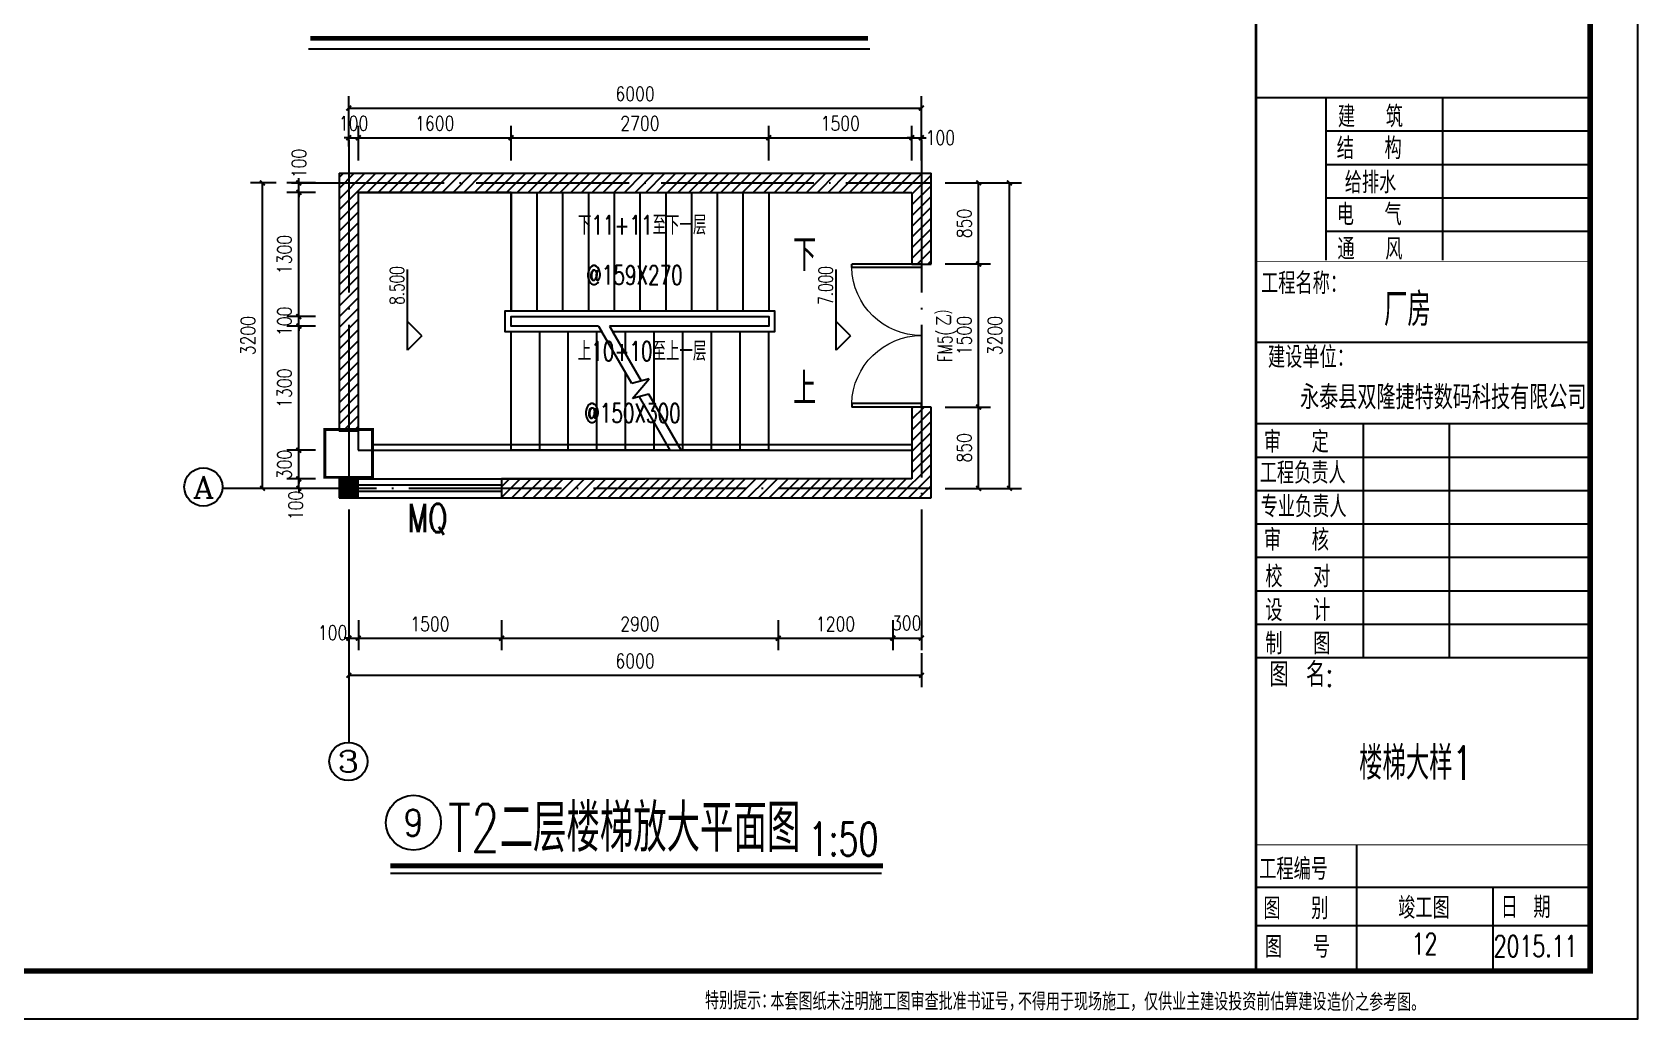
# Model space of a CAD drawing. Header units: millimetres. Extents: x 591771 to 1936534, y -622016 to 355666.
# Drawn here: x 741610 to 775256, y 163043 to 183715 of the extents above; entities that cross this region are included whole.
import ezdxf
from ezdxf.enums import TextEntityAlignment as Align

# ---------------------------------------------------------------- set-up
doc = ezdxf.new("R2010")
doc.units = ezdxf.units.MM
doc.header["$LTSCALE"] = 80
doc.linetypes.add('DOTE', pattern=[2.42, 2, -0.2, 0.02, -0.2])
for name, color, linetype in [('\\M+5BDA8-\\M+5B1EA\\M+5B8DF', 3, 'Continuous'), ('\\M+5BDA8-\\M+5B3DF\\M+5B4E7', 3, 'Continuous'), ('\\M+5BDA8-\\M+5B4B0', 4, 'Continuous'), ('\\M+5BDA8-\\M+5BCFD\\M+5CDB7', 3, 'Continuous'), ('\\M+5BDA8-\\M+5C2A5\\M+5CCDD', 2, 'Continuous'), ('\\M+5BDA8-\\M+5C3C5', 4, 'Continuous'), ('\\M+5BDA8-\\M+5C3C5\\M+5B4B0\\M+5B1E0\\M+5BAC5', 7, 'Continuous'), ('\\M+5BDA8-\\M+5C7BD-\\M+5D7A9', 31, 'Continuous'), ('\\M+5BDA8-\\M+5D6E1', 17, 'DOTE'), ('\\M+5BDA8-\\M+5D6E1-\\M+5B1EA\\M+5D7A2', 3, 'Continuous'), ('\\M+5C1A2\\M+5C3E6\\M+5CFDF\\M+5CCF51', 7, 'Continuous'), ('\\M+5C1A2\\M+5C3E6\\M+5CFDF\\M+5CCF55', 140, 'Continuous'), ('\\M+5C1A2\\M+5C3E6\\M+5CFF4\\M+5CCF53', 252, 'Continuous'), ('\\M+5CDBC\\M+5BFF2', 252, 'Continuous'), ('AXIS', 3, 'Continuous'), ('AXIS_TEXT', 7, 'Continuous'), ('DIM_SYMB', 3, 'Continuous'), ('HZ', 2, 'Continuous'), ('PUB_TAB', 7, 'Continuous'), ('PUB_TEXT', 7, 'Continuous'), ('STAIR', 2, 'Continuous'), ('WALL', 31, 'Continuous')]:
    doc.layers.add(name, color=color, linetype=linetype)
doc.styles.add('_HZTXT', font='txt.shx', dxfattribs={"width": 0.8, "bigfont": 'hztxt.shx'})
doc.styles.add('A-AXIS-LABEL', font='COMPLEX', dxfattribs={"bigfont": 'GBCBIG'})
doc.styles.add('A-STANDARD', font='SIMPLEX', dxfattribs={"bigfont": 'GBCBIG'})
doc.styles.add('A-WIN-LABEL', font='SIMPLEX', dxfattribs={"bigfont": 'GBCBIG'})
doc.styles.add('DIM_FONT', font='SIMPLEX.shx', dxfattribs={"width": 0.8})
doc.dimstyles.new('DIMN50', dxfattribs={"dimscale": 0.5, "dimtxt": 300, "dimasz": 100, "dimexe": 250, "dimexo": 300, "dimgap": 150, "dimtad": 1, "dimdec": 0, "dimzin": 0, "dimdsep": 46, "dimtxsty": 'DIM_FONT', "dimblk": 'ARCHTICK', "dimcen": 0.09, "dimclrt": 7, "dimazin": 2, "dimtfac": 1, "dimtdec": 0, "dimtix": 1, "dimtmove": 2, "dimatfit": 3, "dimldrblk": 'ARCHTICK', "dimfxl": 0, "dimtolj": 1, "dimtzin": 0, "dimarcsym": 0})

# ---------------------------------------------------------------- blocks, each defined once
blk = doc.blocks.new('\\M+5B6FE\\M+5CEAC\\M+5C3C5\\M+5BFE2$\\M+5CFB5\\M+5CDB3\\M+5CDBC\\M+5BFE2$00000108')
for p, q in [((-0.5, 0), (-0.5, 0.4875)), ((-0.475, 0.4875), (-0.5, 0.4875)), ((-0.475, 0), (-0.475, 0.4875)), ((0.475, 0), (0.475, 0.4875)), ((0.475, 0.4875), (0.5, 0.4875)), ((0.5, 0), (0.5, 0.4875)), ((-0.5, 0), (-0.475, 0)), ((0.5, 0), (0.475, 0))]:
    blk.add_line(p, q)
at = {"lineweight": 13}
for centre, start, end in [((-0.4875, 0), 0, 88.53072), ((0.4875, 0), 91.46928, 180)]:
    blk.add_arc(centre, 0.4875, start, end, dxfattribs=at)
blk = doc.blocks.new('\\M+5B6FE\\M+5CEAC\\M+5B4B0\\M+5BFE2$\\M+5CFB5\\M+5CDB3\\M+5CDBC\\M+5BFE2$00000001')
at = {"color": 0}
for points in [[(-0.5, 0.5), (-0.5, -0.5)], [(-0.5, 0.5), (0.5, 0.5)], [(0.5, -0.5), (0.5, 0.5)], [(0.5, 0.167), (-0.5, 0.167)], [(0.5, -0.167), (-0.5, -0.167)], [(-0.5, -0.5), (0.5, -0.5)]]:
    blk.add_lwpolyline(points, dxfattribs=at)
blk = doc.blocks.new('_ArchTick')
at = {"color": 0, "linetype": 'ByBlock', "const_width": 0.4}
blk.add_lwpolyline([(-0.5, -0.5), (0.5, 0.5)], dxfattribs=at)
blk = doc.blocks.new('*D761')
at = {"layer": '\\M+5BDA8-\\M+5B3DF\\M+5B4E7', "color": 0, "lineweight": -2, "transparency": 16777216}
for p, q in [((650891, -370977), (651365, -370977)), ((651240, -371828), (651240, -370977)), ((650891, -371828), (651365, -371828))]:
    blk.add_line(p, q, dxfattribs=at)
at = {"layer": 'Defpoints', "color": 0, "transparency": 16777216}
for p in [(650741, -370977), (651240, -370977), (650741, -371828)]:
    blk.add_point(p, dxfattribs=at)
at = {"layer": '\\M+5BDA8-\\M+5B3DF\\M+5B4E7', "color": 0, "lineweight": -2, "transparency": 16777216, "xscale": 50, "yscale": 50, "zscale": 50}
for p, rotation in [((651240, -370977), 90), ((651240, -371828), 270)]:
    blk.add_blockref('_ArchTick', p, dxfattribs=dict(at, rotation=rotation))
at = {"layer": '\\M+5BDA8-\\M+5B3DF\\M+5B4E7', "color": 7, "transparency": 16777216, "insert": (651090, -371403), "char_height": 150, "attachment_point": 5, "rotation": 90, "style": 'DIM_FONT'}
blk.add_mtext('\\A1;850', dxfattribs=at)
blk = doc.blocks.new('*D762')
at = {"layer": '\\M+5BDA8-\\M+5B3DF\\M+5B4E7', "color": 0, "lineweight": -2, "transparency": 16777216}
for p, q in [((650891, -369477), (651365, -369477)), ((651240, -370977), (651240, -369477)), ((650891, -370977), (651365, -370977))]:
    blk.add_line(p, q, dxfattribs=at)
at = {"layer": 'Defpoints', "color": 0, "transparency": 16777216}
for p in [(650741, -369477), (651240, -369477), (650741, -370977)]:
    blk.add_point(p, dxfattribs=at)
at = {"layer": '\\M+5BDA8-\\M+5B3DF\\M+5B4E7', "color": 0, "lineweight": -2, "transparency": 16777216, "xscale": 50, "yscale": 50, "zscale": 50}
for p, rotation in [((651240, -369477), 90), ((651240, -370977), 270)]:
    blk.add_blockref('_ArchTick', p, dxfattribs=dict(at, rotation=rotation))
at = {"layer": '\\M+5BDA8-\\M+5B3DF\\M+5B4E7', "color": 7, "transparency": 16777216, "insert": (651090, -370227), "char_height": 150, "attachment_point": 5, "rotation": 90, "style": 'DIM_FONT'}
blk.add_mtext('\\A1;1500', dxfattribs=at)
blk = doc.blocks.new('*D763')
at = {"layer": '\\M+5BDA8-\\M+5B3DF\\M+5B4E7', "color": 0, "lineweight": -2, "transparency": 16777216}
for p, q in [((650891, -368628), (651365, -368628)), ((651240, -369477), (651240, -368628)), ((650891, -369477), (651365, -369477))]:
    blk.add_line(p, q, dxfattribs=at)
at = {"layer": 'Defpoints', "color": 0, "transparency": 16777216}
for p in [(650741, -368628), (651240, -368628), (650741, -369477)]:
    blk.add_point(p, dxfattribs=at)
at = {"layer": '\\M+5BDA8-\\M+5B3DF\\M+5B4E7', "color": 0, "lineweight": -2, "transparency": 16777216, "xscale": 50, "yscale": 50, "zscale": 50}
for p, rotation in [((651240, -368628), 90), ((651240, -369477), 270)]:
    blk.add_blockref('_ArchTick', p, dxfattribs=dict(at, rotation=rotation))
at = {"layer": '\\M+5BDA8-\\M+5B3DF\\M+5B4E7', "color": 7, "transparency": 16777216, "insert": (651090, -369053), "char_height": 150, "attachment_point": 5, "rotation": 90, "style": 'DIM_FONT'}
blk.add_mtext('\\A1;850', dxfattribs=at)
blk = doc.blocks.new('*D764')
at = {"layer": '\\M+5BDA8-\\M+5B3DF\\M+5B4E7', "color": 0, "lineweight": -2, "transparency": 16777216}
for p, q in [((651365, -368628), (651688, -368628)), ((651563, -371828), (651563, -368628)), ((651365, -371828), (651688, -371828))]:
    blk.add_line(p, q, dxfattribs=at)
at = {"layer": 'Defpoints', "color": 0, "transparency": 16777216}
for p in [(651215, -368628), (651563, -368628), (651215, -371828)]:
    blk.add_point(p, dxfattribs=at)
at = {"layer": '\\M+5BDA8-\\M+5B3DF\\M+5B4E7', "color": 0, "lineweight": -2, "transparency": 16777216, "xscale": 50, "yscale": 50, "zscale": 50}
for p, rotation in [((651563, -368628), 90), ((651563, -371828), 270)]:
    blk.add_blockref('_ArchTick', p, dxfattribs=dict(at, rotation=rotation))
at = {"layer": '\\M+5BDA8-\\M+5B3DF\\M+5B4E7', "color": 7, "transparency": 16777216, "insert": (651413, -370228), "char_height": 150, "attachment_point": 5, "rotation": 90, "style": 'DIM_FONT'}
blk.add_mtext('\\A1;3200', dxfattribs=at)
blk = doc.blocks.new('*D765')
at = {"layer": '\\M+5BDA8-\\M+5B3DF\\M+5B4E7', "color": 0, "lineweight": -2, "transparency": 16777216}
for p, q in [((644642, -373210), (644642, -373522)), ((644742, -373210), (644742, -373522)), ((644642, -373397), (644592, -373397)), ((644642, -373397), (644742, -373397)), ((644742, -373397), (644792, -373397))]:
    blk.add_line(p, q, dxfattribs=at)
at = {"layer": 'Defpoints', "color": 0, "transparency": 16777216}
for p in [(644642, -373060), (644742, -373060), (644742, -373397)]:
    blk.add_point(p, dxfattribs=at)
at = {"layer": '\\M+5BDA8-\\M+5B3DF\\M+5B4E7', "color": 0, "lineweight": -2, "transparency": 16777216, "xscale": 50, "yscale": 50, "zscale": 50}
blk.add_blockref('_ArchTick', (644642, -373397), dxfattribs=at)
at = {"layer": '\\M+5BDA8-\\M+5B3DF\\M+5B4E7', "color": 0, "lineweight": -2, "transparency": 16777216, "xscale": 50, "yscale": 50, "zscale": 50, "rotation": 180}
blk.add_blockref('_ArchTick', (644742, -373397), dxfattribs=at)
at = {"layer": '\\M+5BDA8-\\M+5B3DF\\M+5B4E7', "color": 7, "transparency": 16777216, "insert": (644472, -373340), "char_height": 150, "attachment_point": 5, "style": 'DIM_FONT'}
blk.add_mtext('\\A1;100', dxfattribs=at)
blk = doc.blocks.new('*D766')
at = {"layer": '\\M+5BDA8-\\M+5B3DF\\M+5B4E7', "color": 0, "lineweight": -2, "transparency": 16777216}
for p, q in [((644742, -373210), (644742, -373522)), ((646242, -373210), (646242, -373522)), ((644742, -373397), (646242, -373397))]:
    blk.add_line(p, q, dxfattribs=at)
at = {"layer": 'Defpoints', "color": 0, "transparency": 16777216}
for p in [(644742, -373060), (646242, -373060), (646242, -373397)]:
    blk.add_point(p, dxfattribs=at)
at = {"layer": '\\M+5BDA8-\\M+5B3DF\\M+5B4E7', "color": 0, "lineweight": -2, "transparency": 16777216, "xscale": 50, "yscale": 50, "zscale": 50, "rotation": 180}
blk.add_blockref('_ArchTick', (644742, -373397), dxfattribs=at)
at = {"layer": '\\M+5BDA8-\\M+5B3DF\\M+5B4E7', "color": 0, "lineweight": -2, "transparency": 16777216, "xscale": 50, "yscale": 50, "zscale": 50}
blk.add_blockref('_ArchTick', (646242, -373397), dxfattribs=at)
at = {"layer": '\\M+5BDA8-\\M+5B3DF\\M+5B4E7', "color": 7, "transparency": 16777216, "insert": (645492, -373247), "char_height": 150, "attachment_point": 5, "style": 'DIM_FONT'}
blk.add_mtext('\\A1;1500', dxfattribs=at)
blk = doc.blocks.new('*D767')
at = {"layer": '\\M+5BDA8-\\M+5B3DF\\M+5B4E7', "color": 0, "lineweight": -2, "transparency": 16777216}
for p, q in [((646242, -373210), (646242, -373522)), ((649141, -373210), (649141, -373522)), ((646242, -373397), (649141, -373397))]:
    blk.add_line(p, q, dxfattribs=at)
at = {"layer": 'Defpoints', "color": 0, "transparency": 16777216}
for p in [(646242, -373060), (649141, -373060), (649141, -373397)]:
    blk.add_point(p, dxfattribs=at)
at = {"layer": '\\M+5BDA8-\\M+5B3DF\\M+5B4E7', "color": 0, "lineweight": -2, "transparency": 16777216, "xscale": 50, "yscale": 50, "zscale": 50, "rotation": 180}
blk.add_blockref('_ArchTick', (646242, -373397), dxfattribs=at)
at = {"layer": '\\M+5BDA8-\\M+5B3DF\\M+5B4E7', "color": 0, "lineweight": -2, "transparency": 16777216, "xscale": 50, "yscale": 50, "zscale": 50}
blk.add_blockref('_ArchTick', (649141, -373397), dxfattribs=at)
at = {"layer": '\\M+5BDA8-\\M+5B3DF\\M+5B4E7', "color": 7, "transparency": 16777216, "insert": (647691, -373247), "char_height": 150, "attachment_point": 5, "style": 'DIM_FONT'}
blk.add_mtext('\\A1;2900', dxfattribs=at)
blk = doc.blocks.new('*D768')
at = {"layer": '\\M+5BDA8-\\M+5B3DF\\M+5B4E7', "color": 0, "lineweight": -2, "transparency": 16777216}
for p, q in [((649141, -373210), (649141, -373522)), ((650341, -373210), (650341, -373522)), ((649141, -373397), (650341, -373397))]:
    blk.add_line(p, q, dxfattribs=at)
at = {"layer": 'Defpoints', "color": 0, "transparency": 16777216}
for p in [(649141, -373060), (650341, -373060), (650341, -373397)]:
    blk.add_point(p, dxfattribs=at)
at = {"layer": '\\M+5BDA8-\\M+5B3DF\\M+5B4E7', "color": 0, "lineweight": -2, "transparency": 16777216, "xscale": 50, "yscale": 50, "zscale": 50, "rotation": 180}
blk.add_blockref('_ArchTick', (649141, -373397), dxfattribs=at)
at = {"layer": '\\M+5BDA8-\\M+5B3DF\\M+5B4E7', "color": 0, "lineweight": -2, "transparency": 16777216, "xscale": 50, "yscale": 50, "zscale": 50}
blk.add_blockref('_ArchTick', (650341, -373397), dxfattribs=at)
at = {"layer": '\\M+5BDA8-\\M+5B3DF\\M+5B4E7', "color": 7, "transparency": 16777216, "insert": (649741, -373247), "char_height": 150, "attachment_point": 5, "style": 'DIM_FONT'}
blk.add_mtext('\\A1;1200', dxfattribs=at)
blk = doc.blocks.new('*D769')
at = {"layer": '\\M+5BDA8-\\M+5B3DF\\M+5B4E7', "color": 0, "lineweight": -2, "transparency": 16777216}
for p, q in [((650341, -373210), (650341, -373522)), ((650641, -373210), (650641, -373522)), ((650341, -373397), (650641, -373397))]:
    blk.add_line(p, q, dxfattribs=at)
at = {"layer": 'Defpoints', "color": 0, "transparency": 16777216}
for p in [(650341, -373060), (650641, -373060), (650641, -373397)]:
    blk.add_point(p, dxfattribs=at)
at = {"layer": '\\M+5BDA8-\\M+5B3DF\\M+5B4E7', "color": 0, "lineweight": -2, "transparency": 16777216, "xscale": 50, "yscale": 50, "zscale": 50, "rotation": 180}
blk.add_blockref('_ArchTick', (650341, -373397), dxfattribs=at)
at = {"layer": '\\M+5BDA8-\\M+5B3DF\\M+5B4E7', "color": 0, "lineweight": -2, "transparency": 16777216, "xscale": 50, "yscale": 50, "zscale": 50}
blk.add_blockref('_ArchTick', (650641, -373397), dxfattribs=at)
at = {"layer": '\\M+5BDA8-\\M+5B3DF\\M+5B4E7', "color": 7, "transparency": 16777216, "insert": (650486, -373237), "char_height": 150, "attachment_point": 5, "style": 'DIM_FONT'}
blk.add_mtext('\\A1;300', dxfattribs=at)
blk = doc.blocks.new('*D770')
at = {"layer": '\\M+5BDA8-\\M+5B3DF\\M+5B4E7', "color": 0, "lineweight": -2, "transparency": 16777216}
for p, q in [((644642, -373554), (644642, -373911)), ((650641, -373554), (650641, -373911)), ((644642, -373786), (650641, -373786))]:
    blk.add_line(p, q, dxfattribs=at)
at = {"layer": 'Defpoints', "color": 0, "transparency": 16777216}
for p in [(644642, -373404), (650641, -373404), (650641, -373786)]:
    blk.add_point(p, dxfattribs=at)
at = {"layer": '\\M+5BDA8-\\M+5B3DF\\M+5B4E7', "color": 0, "lineweight": -2, "transparency": 16777216, "xscale": 50, "yscale": 50, "zscale": 50, "rotation": 180}
blk.add_blockref('_ArchTick', (644642, -373786), dxfattribs=at)
at = {"layer": '\\M+5BDA8-\\M+5B3DF\\M+5B4E7', "color": 0, "lineweight": -2, "transparency": 16777216, "xscale": 50, "yscale": 50, "zscale": 50}
blk.add_blockref('_ArchTick', (650641, -373786), dxfattribs=at)
at = {"layer": '\\M+5BDA8-\\M+5B3DF\\M+5B4E7', "color": 7, "transparency": 16777216, "insert": (647641, -373636), "char_height": 150, "attachment_point": 5, "style": 'DIM_FONT'}
blk.add_mtext('\\A1;6000', dxfattribs=at)
blk = doc.blocks.new('*D771')
at = {"layer": '\\M+5BDA8-\\M+5B3DF\\M+5B4E7', "color": 0, "lineweight": -2, "transparency": 16777216}
for p, q in [((644742, -368395), (644742, -368030)), ((646342, -368395), (646342, -368030)), ((644742, -368155), (646342, -368155))]:
    blk.add_line(p, q, dxfattribs=at)
at = {"layer": 'Defpoints', "color": 0, "transparency": 16777216}
for p in [(646342, -368155), (644742, -368545), (646342, -368545)]:
    blk.add_point(p, dxfattribs=at)
at = {"layer": '\\M+5BDA8-\\M+5B3DF\\M+5B4E7', "color": 0, "lineweight": -2, "transparency": 16777216, "xscale": 50, "yscale": 50, "zscale": 50, "rotation": 180}
blk.add_blockref('_ArchTick', (644742, -368155), dxfattribs=at)
at = {"layer": '\\M+5BDA8-\\M+5B3DF\\M+5B4E7', "color": 0, "lineweight": -2, "transparency": 16777216, "xscale": 50, "yscale": 50, "zscale": 50}
blk.add_blockref('_ArchTick', (646342, -368155), dxfattribs=at)
at = {"layer": '\\M+5BDA8-\\M+5B3DF\\M+5B4E7', "color": 7, "transparency": 16777216, "insert": (645542, -368005), "char_height": 150, "attachment_point": 5, "style": 'DIM_FONT'}
blk.add_mtext('\\A1;1600', dxfattribs=at)
blk = doc.blocks.new('*D772')
at = {"layer": '\\M+5BDA8-\\M+5B3DF\\M+5B4E7', "color": 0, "lineweight": -2, "transparency": 16777216}
for p, q in [((646342, -368395), (646342, -368030)), ((649042, -368395), (649042, -368030)), ((646342, -368155), (649042, -368155))]:
    blk.add_line(p, q, dxfattribs=at)
at = {"layer": 'Defpoints', "color": 0, "transparency": 16777216}
for p in [(649042, -368155), (646342, -368545), (649042, -368545)]:
    blk.add_point(p, dxfattribs=at)
at = {"layer": '\\M+5BDA8-\\M+5B3DF\\M+5B4E7', "color": 0, "lineweight": -2, "transparency": 16777216, "xscale": 50, "yscale": 50, "zscale": 50, "rotation": 180}
blk.add_blockref('_ArchTick', (646342, -368155), dxfattribs=at)
at = {"layer": '\\M+5BDA8-\\M+5B3DF\\M+5B4E7', "color": 0, "lineweight": -2, "transparency": 16777216, "xscale": 50, "yscale": 50, "zscale": 50}
blk.add_blockref('_ArchTick', (649042, -368155), dxfattribs=at)
at = {"layer": '\\M+5BDA8-\\M+5B3DF\\M+5B4E7', "color": 7, "transparency": 16777216, "insert": (647692, -368005), "char_height": 150, "attachment_point": 5, "style": 'DIM_FONT'}
blk.add_mtext('\\A1;2700', dxfattribs=at)
blk = doc.blocks.new('*D773')
at = {"layer": '\\M+5BDA8-\\M+5B3DF\\M+5B4E7', "color": 0, "lineweight": -2, "transparency": 16777216}
for p, q in [((649042, -368395), (649042, -368030)), ((650541, -368395), (650541, -368030)), ((649042, -368155), (650541, -368155))]:
    blk.add_line(p, q, dxfattribs=at)
at = {"layer": 'Defpoints', "color": 0, "transparency": 16777216}
for p in [(650541, -368155), (649042, -368545), (650541, -368545)]:
    blk.add_point(p, dxfattribs=at)
at = {"layer": '\\M+5BDA8-\\M+5B3DF\\M+5B4E7', "color": 0, "lineweight": -2, "transparency": 16777216, "xscale": 50, "yscale": 50, "zscale": 50, "rotation": 180}
blk.add_blockref('_ArchTick', (649042, -368155), dxfattribs=at)
at = {"layer": '\\M+5BDA8-\\M+5B3DF\\M+5B4E7', "color": 0, "lineweight": -2, "transparency": 16777216, "xscale": 50, "yscale": 50, "zscale": 50}
blk.add_blockref('_ArchTick', (650541, -368155), dxfattribs=at)
at = {"layer": '\\M+5BDA8-\\M+5B3DF\\M+5B4E7', "color": 7, "transparency": 16777216, "insert": (649791, -368005), "char_height": 150, "attachment_point": 5, "style": 'DIM_FONT'}
blk.add_mtext('\\A1;1500', dxfattribs=at)
blk = doc.blocks.new('*D774')
at = {"layer": '\\M+5BDA8-\\M+5B3DF\\M+5B4E7', "color": 0, "lineweight": -2, "transparency": 16777216}
for p, q in [((650541, -368395), (650541, -368030)), ((650641, -368395), (650641, -368030)), ((650541, -368155), (650491, -368155)), ((650541, -368155), (650641, -368155)), ((650641, -368155), (650691, -368155))]:
    blk.add_line(p, q, dxfattribs=at)
at = {"layer": 'Defpoints', "color": 0, "transparency": 16777216}
for p in [(650641, -368155), (650541, -368545), (650641, -368545)]:
    blk.add_point(p, dxfattribs=at)
at = {"layer": '\\M+5BDA8-\\M+5B3DF\\M+5B4E7', "color": 0, "lineweight": -2, "transparency": 16777216, "xscale": 50, "yscale": 50, "zscale": 50}
blk.add_blockref('_ArchTick', (650541, -368155), dxfattribs=at)
at = {"layer": '\\M+5BDA8-\\M+5B3DF\\M+5B4E7', "color": 0, "lineweight": -2, "transparency": 16777216, "xscale": 50, "yscale": 50, "zscale": 50, "rotation": 180}
blk.add_blockref('_ArchTick', (650641, -368155), dxfattribs=at)
at = {"layer": '\\M+5BDA8-\\M+5B3DF\\M+5B4E7', "color": 7, "transparency": 16777216, "insert": (650839, -368154), "char_height": 150, "attachment_point": 5, "style": 'DIM_FONT'}
blk.add_mtext('\\A1;100', dxfattribs=at)
blk = doc.blocks.new('*D775')
at = {"layer": '\\M+5BDA8-\\M+5B3DF\\M+5B4E7', "color": 0, "lineweight": -2, "transparency": 16777216}
for p, q in [((644642, -368245), (644642, -368030)), ((644742, -368245), (644742, -368030)), ((644642, -368155), (644592, -368155)), ((644642, -368155), (644742, -368155)), ((644742, -368155), (644792, -368155))]:
    blk.add_line(p, q, dxfattribs=at)
at = {"layer": 'Defpoints', "color": 0, "transparency": 16777216}
for p in [(644742, -368155), (644642, -368395), (644742, -368395)]:
    blk.add_point(p, dxfattribs=at)
at = {"layer": '\\M+5BDA8-\\M+5B3DF\\M+5B4E7', "color": 0, "lineweight": -2, "transparency": 16777216, "xscale": 50, "yscale": 50, "zscale": 50}
blk.add_blockref('_ArchTick', (644642, -368155), dxfattribs=at)
at = {"layer": '\\M+5BDA8-\\M+5B3DF\\M+5B4E7', "color": 0, "lineweight": -2, "transparency": 16777216, "xscale": 50, "yscale": 50, "zscale": 50, "rotation": 180}
blk.add_blockref('_ArchTick', (644742, -368155), dxfattribs=at)
at = {"layer": '\\M+5BDA8-\\M+5B3DF\\M+5B4E7', "color": 7, "transparency": 16777216, "insert": (644692, -368005), "char_height": 150, "attachment_point": 5, "style": 'DIM_FONT'}
blk.add_mtext('\\A1;100', dxfattribs=at)
blk = doc.blocks.new('*D776')
at = {"layer": '\\M+5BDA8-\\M+5B3DF\\M+5B4E7', "color": 0, "lineweight": -2, "transparency": 16777216}
for p, q in [((644642, -368048), (644642, -367720)), ((650641, -368048), (650641, -367720)), ((644642, -367845), (650641, -367845))]:
    blk.add_line(p, q, dxfattribs=at)
at = {"layer": 'Defpoints', "color": 0, "transparency": 16777216}
for p in [(650641, -367845), (644642, -368198), (650641, -368198)]:
    blk.add_point(p, dxfattribs=at)
at = {"layer": '\\M+5BDA8-\\M+5B3DF\\M+5B4E7', "color": 0, "lineweight": -2, "transparency": 16777216, "xscale": 50, "yscale": 50, "zscale": 50, "rotation": 180}
blk.add_blockref('_ArchTick', (644642, -367845), dxfattribs=at)
at = {"layer": '\\M+5BDA8-\\M+5B3DF\\M+5B4E7', "color": 0, "lineweight": -2, "transparency": 16777216, "xscale": 50, "yscale": 50, "zscale": 50}
blk.add_blockref('_ArchTick', (650641, -367845), dxfattribs=at)
at = {"layer": '\\M+5BDA8-\\M+5B3DF\\M+5B4E7', "color": 7, "transparency": 16777216, "insert": (647641, -367695), "char_height": 150, "attachment_point": 5, "style": 'DIM_FONT'}
blk.add_mtext('\\A1;6000', dxfattribs=at)
blk = doc.blocks.new('*D777')
at = {"layer": '\\M+5BDA8-\\M+5B3DF\\M+5B4E7', "color": 0, "lineweight": -2, "transparency": 16777216}
for p, q in [((644292, -371728), (643993, -371728)), ((644118, -371728), (644118, -371678)), ((644118, -371828), (644118, -371728)), ((644292, -371828), (643993, -371828)), ((644118, -371828), (644118, -371878))]:
    blk.add_line(p, q, dxfattribs=at)
at = {"layer": 'Defpoints', "color": 0, "transparency": 16777216}
for p in [(644118, -371728), (644442, -371728), (644442, -371828)]:
    blk.add_point(p, dxfattribs=at)
at = {"layer": '\\M+5BDA8-\\M+5B3DF\\M+5B4E7', "color": 0, "lineweight": -2, "transparency": 16777216, "xscale": 50, "yscale": 50, "zscale": 50}
for p, rotation in [((644118, -371728), 270), ((644118, -371828), 90)]:
    blk.add_blockref('_ArchTick', p, dxfattribs=dict(at, rotation=rotation))
at = {"layer": '\\M+5BDA8-\\M+5B3DF\\M+5B4E7', "color": 7, "transparency": 16777216, "insert": (644086, -372007), "char_height": 150, "attachment_point": 5, "rotation": 90, "style": 'DIM_FONT'}
blk.add_mtext('\\A1;100', dxfattribs=at)
blk = doc.blocks.new('*D778')
at = {"layer": '\\M+5BDA8-\\M+5B3DF\\M+5B4E7', "color": 0, "lineweight": -2, "transparency": 16777216}
for p, q in [((644292, -371428), (643993, -371428)), ((644118, -371428), (644118, -371378)), ((644118, -371728), (644118, -371428)), ((644292, -371728), (643993, -371728)), ((644118, -371728), (644118, -371778))]:
    blk.add_line(p, q, dxfattribs=at)
at = {"layer": 'Defpoints', "color": 0, "transparency": 16777216}
for p in [(644118, -371428), (644442, -371428), (644442, -371728)]:
    blk.add_point(p, dxfattribs=at)
at = {"layer": '\\M+5BDA8-\\M+5B3DF\\M+5B4E7', "color": 0, "lineweight": -2, "transparency": 16777216, "xscale": 50, "yscale": 50, "zscale": 50}
for p, rotation in [((644118, -371428), 270), ((644118, -371728), 90)]:
    blk.add_blockref('_ArchTick', p, dxfattribs=dict(at, rotation=rotation))
at = {"layer": '\\M+5BDA8-\\M+5B3DF\\M+5B4E7', "color": 7, "transparency": 16777216, "insert": (643968, -371578), "char_height": 150, "attachment_point": 5, "rotation": 90, "style": 'DIM_FONT'}
blk.add_mtext('\\A1;300', dxfattribs=at)
blk = doc.blocks.new('*D779')
at = {"layer": '\\M+5BDA8-\\M+5B3DF\\M+5B4E7', "color": 0, "lineweight": -2, "transparency": 16777216}
for p, q in [((644292, -370128), (643993, -370128)), ((644118, -371428), (644118, -370128)), ((644292, -371428), (643993, -371428))]:
    blk.add_line(p, q, dxfattribs=at)
at = {"layer": 'Defpoints', "color": 0, "transparency": 16777216}
for p in [(644118, -370128), (644442, -370128), (644442, -371428)]:
    blk.add_point(p, dxfattribs=at)
at = {"layer": '\\M+5BDA8-\\M+5B3DF\\M+5B4E7', "color": 0, "lineweight": -2, "transparency": 16777216, "xscale": 50, "yscale": 50, "zscale": 50}
for p, rotation in [((644118, -370128), 90), ((644118, -371428), 270)]:
    blk.add_blockref('_ArchTick', p, dxfattribs=dict(at, rotation=rotation))
at = {"layer": '\\M+5BDA8-\\M+5B3DF\\M+5B4E7', "color": 7, "transparency": 16777216, "insert": (643968, -370778), "char_height": 150, "attachment_point": 5, "rotation": 90, "style": 'DIM_FONT'}
blk.add_mtext('\\A1;1300', dxfattribs=at)
blk = doc.blocks.new('*D780')
at = {"layer": '\\M+5BDA8-\\M+5B3DF\\M+5B4E7', "color": 0, "lineweight": -2, "transparency": 16777216}
for p, q in [((644292, -370028), (643993, -370028)), ((644118, -370028), (644118, -369978)), ((644118, -370128), (644118, -370028)), ((644292, -370128), (643993, -370128)), ((644118, -370128), (644118, -370178))]:
    blk.add_line(p, q, dxfattribs=at)
at = {"layer": 'Defpoints', "color": 0, "transparency": 16777216}
for p in [(644118, -370028), (644442, -370028), (644442, -370128)]:
    blk.add_point(p, dxfattribs=at)
at = {"layer": '\\M+5BDA8-\\M+5B3DF\\M+5B4E7', "color": 0, "lineweight": -2, "transparency": 16777216, "xscale": 50, "yscale": 50, "zscale": 50}
for p, rotation in [((644118, -370028), 270), ((644118, -370128), 90)]:
    blk.add_blockref('_ArchTick', p, dxfattribs=dict(at, rotation=rotation))
at = {"layer": '\\M+5BDA8-\\M+5B3DF\\M+5B4E7', "color": 7, "transparency": 16777216, "insert": (643968, -370078), "char_height": 150, "attachment_point": 5, "rotation": 90, "style": 'DIM_FONT'}
blk.add_mtext('\\A1;100', dxfattribs=at)
blk = doc.blocks.new('*D781')
at = {"layer": '\\M+5BDA8-\\M+5B3DF\\M+5B4E7', "color": 0, "lineweight": -2, "transparency": 16777216}
for p, q in [((644292, -368728), (643993, -368728)), ((644118, -370028), (644118, -368728)), ((644292, -370028), (643993, -370028))]:
    blk.add_line(p, q, dxfattribs=at)
at = {"layer": 'Defpoints', "color": 0, "transparency": 16777216}
for p in [(644118, -368728), (644442, -368728), (644442, -370028)]:
    blk.add_point(p, dxfattribs=at)
at = {"layer": '\\M+5BDA8-\\M+5B3DF\\M+5B4E7', "color": 0, "lineweight": -2, "transparency": 16777216, "xscale": 50, "yscale": 50, "zscale": 50}
for p, rotation in [((644118, -368728), 90), ((644118, -370028), 270)]:
    blk.add_blockref('_ArchTick', p, dxfattribs=dict(at, rotation=rotation))
at = {"layer": '\\M+5BDA8-\\M+5B3DF\\M+5B4E7', "color": 7, "transparency": 16777216, "insert": (643968, -369378), "char_height": 150, "attachment_point": 5, "rotation": 90, "style": 'DIM_FONT'}
blk.add_mtext('\\A1;1300', dxfattribs=at)
blk = doc.blocks.new('*D782')
at = {"layer": '\\M+5BDA8-\\M+5B3DF\\M+5B4E7', "color": 0, "lineweight": -2, "transparency": 16777216}
for p, q in [((644118, -368628), (644118, -368578)), ((644292, -368628), (643993, -368628)), ((644292, -368728), (643993, -368728)), ((644118, -368728), (644118, -368628)), ((644118, -368728), (644118, -368778))]:
    blk.add_line(p, q, dxfattribs=at)
at = {"layer": 'Defpoints', "color": 0, "transparency": 16777216}
for p in [(644118, -368628), (644442, -368628), (644442, -368728)]:
    blk.add_point(p, dxfattribs=at)
at = {"layer": '\\M+5BDA8-\\M+5B3DF\\M+5B4E7', "color": 0, "lineweight": -2, "transparency": 16777216, "xscale": 50, "yscale": 50, "zscale": 50}
for p, rotation in [((644118, -368628), 270), ((644118, -368728), 90)]:
    blk.add_blockref('_ArchTick', p, dxfattribs=dict(at, rotation=rotation))
at = {"layer": '\\M+5BDA8-\\M+5B3DF\\M+5B4E7', "color": 7, "transparency": 16777216, "insert": (644120, -368425), "char_height": 150, "attachment_point": 5, "rotation": 90, "style": 'DIM_FONT'}
blk.add_mtext('\\A1;100', dxfattribs=at)
blk = doc.blocks.new('*D783')
at = {"layer": '\\M+5BDA8-\\M+5B3DF\\M+5B4E7', "color": 0, "lineweight": -2, "transparency": 16777216}
for p, q in [((643882, -368628), (643612, -368628)), ((643737, -371828), (643737, -368628)), ((643882, -371828), (643612, -371828))]:
    blk.add_line(p, q, dxfattribs=at)
at = {"layer": 'Defpoints', "color": 0, "transparency": 16777216}
for p in [(643737, -368628), (644032, -368628), (644032, -371828)]:
    blk.add_point(p, dxfattribs=at)
at = {"layer": '\\M+5BDA8-\\M+5B3DF\\M+5B4E7', "color": 0, "lineweight": -2, "transparency": 16777216, "xscale": 50, "yscale": 50, "zscale": 50}
for p, rotation in [((643737, -368628), 90), ((643737, -371828), 270)]:
    blk.add_blockref('_ArchTick', p, dxfattribs=dict(at, rotation=rotation))
at = {"layer": '\\M+5BDA8-\\M+5B3DF\\M+5B4E7', "color": 7, "transparency": 16777216, "insert": (643587, -370228), "char_height": 150, "attachment_point": 5, "rotation": 90, "style": 'DIM_FONT'}
blk.add_mtext('\\A1;3200', dxfattribs=at)
blk = doc.blocks.new('t21')
at = {"layer": '\\M+5C1A2\\M+5C3E6\\M+5CFF4\\M+5CCF53'}
h = blk.add_hatch(dxfattribs=at)
h.set_pattern_fill('ANSI31', color=256, scale=50, style=0)
h.set_pattern_definition([(45, (40213.84, -896.12), (-56.126601, 56.126601), [])])
edge = h.paths.add_edge_path()
edge.add_line((644741.5, -371227.5), (644541.5, -371227.5))
edge.add_line((644541.5, -371227.5), (644541.5, -368527.5))
edge.add_line((644541.5, -368527.5), (650741.4, -368527.5))
edge.add_line((650741.4, -368527.5), (650741.4, -369477.5))
edge.add_line((650741.4, -369477.5), (650541.4, -369477.5))
edge.add_line((650541.4, -369477.5), (650541.4, -368727.5))
edge.add_line((650541.4, -368727.5), (644741.5, -368727.5))
edge.add_line((644741.5, -368727.5), (644741.5, -371211.8))
h = blk.add_hatch(dxfattribs=at)
h.set_pattern_fill('ANSI31', color=256, scale=50, style=0)
h.set_pattern_definition([(45, (40213.84, -896.12), (-56.126601, 56.126601), [])])
h.paths.add_polyline_path([(650541.4, -370977.5), (650541.4, -370977.5), (650541.4, -371727.5), (646241.5, -371727.5), (646241.5, -371927.5), (650741.4, -371927.5), (650741.4, -370977.5)])
blk.add_hatch(color=256, dxfattribs=at).paths.add_polyline_path([(644541.5, -371927.5), (644741.5, -371927.5), (644741.5, -371727.5), (644541.5, -371727.5)])
at = {"layer": '\\M+5BDA8-\\M+5B1EA\\M+5B8DF'}
for p, q in [((645256.5, -370381.3), (645256.5, -369536.3)), ((649748.3, -370381.3), (649748.3, -369536.3)), ((645406.5, -370231.3), (645256.5, -370081.3)), ((649898.3, -370231.3), (649748.3, -370081.3)), ((645406.5, -370231.3), (645256.5, -370381.3)), ((649898.3, -370231.3), (649748.3, -370381.3))]:
    blk.add_line(p, q, dxfattribs=at)
at = {"layer": '\\M+5BDA8-\\M+5BCFD\\M+5CDB7'}
for points in [[(649191.5, -369377.5, 0, 0, 0), (645541.5, -369377.5, 0, 0, 0), (645541.5, -370777.5, 0, 0, 0), (647241.5, -370777.5, 80, 0, 0), (647541.5, -370777.5, 0, 0, 0)], [(649191.5, -370777.5, 0, 0, 0), (648141.5, -370777.5, 80, 0, 0), (647841.5, -370777.5, 0, 0, 0)]]:
    blk.add_lwpolyline(points, format="xyseb", dxfattribs=at)
at = {"layer": '\\M+5BDA8-\\M+5C2A5\\M+5CCDD'}
for p, q in [((646341.5, -368727.5), (644741.5, -368727.5)), ((644741.5, -368727.5), (644741.5, -371427.5)), ((646341.5, -368727.5), (649041.5, -368727.5)), ((646341.5, -368727.5), (646341.5, -369967.5)), ((646341.5, -369967.5), (646341.5, -368727.5)), ((646611.5, -368727.5), (646611.5, -369967.5)), ((646881.5, -368727.5), (646881.5, -369967.5)), ((647151.5, -368727.5), (647151.5, -369967.5)), ((647421.5, -368727.5), (647421.5, -369967.5)), ((647691.5, -368727.5), (647691.5, -369967.5)), ((647961.5, -368727.5), (647961.5, -369967.5)), ((648231.5, -368727.5), (648231.5, -369967.5)), ((648501.5, -368727.5), (648501.5, -369967.5)), ((648771.5, -368727.5), (648771.5, -369967.5)), ((649041.5, -368727.5), (649041.5, -369967.5)), ((646341.5, -371427.5), (646341.5, -370187.5)), ((646341.5, -371427.5), (646341.5, -370187.5)), ((646641.5, -371427.5), (646641.5, -370187.5)), ((646941.5, -371427.5), (646941.5, -370187.5)), ((647241.5, -371427.5), (647241.5, -370187.5)), ((647258.5, -370127.5), (647293.1, -370187.5)), ((647606.6, -370730.4), (647293.1, -370187.5)), ((647374, -370127.5), (647408.6, -370187.5)), ((647706.6, -370703.6), (647408.6, -370187.5)), ((647541.5, -370417.7), (647541.5, -370187.5)), ((647841.5, -370937.3), (647841.5, -370187.5)), ((648141.5, -371427.5), (648141.5, -370187.5)), ((648441.5, -371427.5), (648441.5, -370187.5)), ((648741.5, -371427.5), (648741.5, -370187.5)), ((649041.5, -371427.5), (649041.5, -370187.5)), ((647541.5, -371427.5), (647541.5, -370617.7)), ((647787, -370682.1), (647606.6, -370730.4)), ((647614.1, -370888.1), (647787, -370682.1)), ((647786.4, -370841.9), (647614.1, -370888.1)), ((648009.1, -371427.5), (647686.4, -370868.7)), ((648124.5, -371427.5), (647786.4, -370841.9)), ((647841.5, -371427.5), (647841.5, -371137.3)), ((644741.5, -371427.5), (646341.5, -371427.5)), ((648009.1, -371427.5), (646341.5, -371427.5)), ((649041.5, -371427.5), (648124.5, -371427.5))]:
    blk.add_line(p, q, dxfattribs=at)
for points in [[(647293.1, -370187.5), (646281.5, -370187.5), (646281.5, -369967.5), (649101.5, -369967.5), (649101.5, -370187.5), (647408.6, -370187.5)], [(647258.5, -370127.5), (646341.5, -370127.5), (646341.5, -370027.5), (649041.5, -370027.5), (649041.5, -370127.5), (647374, -370127.5)]]:
    blk.add_lwpolyline(points, dxfattribs=at)
at = {"layer": '\\M+5BDA8-\\M+5C3C5'}
for p, q in [((644890.9, -371367.5), (650541.4, -371367.5)), ((644890.9, -371427.5), (650541.4, -371427.5))]:
    blk.add_line(p, q, dxfattribs=at)
at = {"layer": '\\M+5BDA8-\\M+5C7BD-\\M+5D7A9'}
for p, q in [((644541.5, -368527.5), (644541.5, -371227.5)), ((644541.5, -368527.5), (648041.5, -368527.5)), ((648041.5, -368527.5), (650741.4, -368527.5)), ((650741.4, -369477.5), (650741.4, -368527.5)), ((644741.5, -368727.5), (644741.5, -371227.5)), ((644741.5, -368727.5), (648041.5, -368727.5)), ((648041.5, -368727.5), (650541.4, -368727.5)), ((650541.4, -368727.5), (650541.4, -369477.5)), ((650541.4, -369477.5), (650741.4, -369477.5)), ((650741.4, -370977.5), (650541.4, -370977.5)), ((650541.4, -370977.5), (650541.4, -371727.5)), ((650741.4, -371927.5), (650741.4, -370977.5)), ((644741.5, -371227.5), (644541.5, -371227.5)), ((644741.5, -371727.5), (644641.5, -371727.5)), ((644641.5, -371727.5), (644641.5, -371927.5)), ((644741.5, -371927.5), (644741.5, -371727.5)), ((650541.4, -371727.5), (646241.5, -371727.5)), ((646241.5, -371727.5), (646241.5, -371927.5)), ((644641.5, -371927.5), (644741.5, -371927.5)), ((646241.5, -371927.5), (650741.4, -371927.5))]:
    blk.add_line(p, q, dxfattribs=at)
at = {"layer": '\\M+5BDA8-\\M+5D6E1', "ltscale": 10}
for p, q in [((644641.5, -368177), (644641.5, -373209.7)), ((650641.4, -368177), (650641.4, -373209.7)), ((644041.5, -368627.5), (650741.4, -368627.5)), ((650741.4, -371827.5), (644041.5, -371827.5))]:
    blk.add_line(p, q, dxfattribs=at)
at = {"layer": '\\M+5BDA8-\\M+5D6E1-\\M+5B1EA\\M+5D7A2'}
for p, q in [((644541.5, -371827.5), (643319.8, -371827.5)), ((644641.5, -373209.7), (644641.5, -374484.5))]:
    blk.add_line(p, q, dxfattribs=at)
for centre in [(643118.6, -371813), (644637.5, -374688.2)]:
    blk.add_circle(centre, 200, dxfattribs=at)
at = {"layer": '\\M+5C1A2\\M+5C3E6\\M+5CFDF\\M+5CCF55'}
blk.add_lwpolyline([(644541.5, -371927.5), (644741.5, -371927.5), (644741.5, -371727.5), (644541.5, -371727.5)], close=True, dxfattribs=at)
at = {"layer": '\\M+5C1A2\\M+5C3E6\\M+5CFF4\\M+5CCF53', "const_width": 30}
blk.add_lwpolyline([(644390.9, -371211.8), (644890.9, -371211.8), (644890.9, -371711.8), (644390.9, -371711.8), (644390.9, -371211.8)], dxfattribs=at)
at = {"layer": 'STAIR'}
blk.add_line((644891.5, -371727.5), (647741.5, -371727.5), dxfattribs=at)
at = {"layer": 'WALL'}
blk.add_line((647441.5, -371727.5), (646991.5, -371727.5), dxfattribs=at)
at = {"layer": '\\M+5BDA8-\\M+5B4B0'}
ref = blk.add_blockref('\\M+5B6FE\\M+5CEAC\\M+5B4B0\\M+5BFE2$\\M+5CFB5\\M+5CDB3\\M+5CDBC\\M+5BFE2$00000001', (645491.5, -371827.5), dxfattribs=dict(at, xscale=1500, yscale=-200, zscale=200, rotation=359.9999875395847))
ref.add_attrib('A', 'MQ', (645259.4, -372287.7), dxfattribs={"layer": '\\M+5BDA8-\\M+5C3C5\\M+5B4B0\\M+5B1E0\\M+5BAC5', "height": 297.5, "rotation": 359.99999, "style": 'A-WIN-LABEL', "width": 0.705882})
at = {"layer": '\\M+5BDA8-\\M+5C3C5', "xscale": 1500, "yscale": -1500, "zscale": 200, "rotation": 270.0000000026054}
blk.add_blockref('\\M+5B6FE\\M+5CEAC\\M+5C3C5\\M+5BFE2$\\M+5CFB5\\M+5CDB3\\M+5CDBC\\M+5BFE2$00000108', (650641.4, -370227.5), dxfattribs=at)
at = {"layer": '\\M+5BDA8-\\M+5B1EA\\M+5B8DF', "color": 7, "style": 'A-STANDARD', "width": 0.705882}
for s, p in [('8.500', (645220.5, -369905.3)), ('7.000', (649712.3, -369905.3))]:
    blk.add_text(s, height=148.75, rotation=90, dxfattribs=at).set_placement(p)
at = {"layer": '\\M+5BDA8-\\M+5C3C5\\M+5B4B0\\M+5B1E0\\M+5BAC5', "style": 'A-WIN-LABEL'}
blk.add_text('乙）', height=168.79, rotation=90, dxfattribs=at).set_placement((650962.1, -370124.4))
at = {"layer": '\\M+5BDA8-\\M+5C3C5\\M+5B4B0\\M+5B1E0\\M+5BAC5', "style": 'A-WIN-LABEL', "width": 0.705882}
blk.add_text('FM5(', height=148.75, rotation=90, dxfattribs=at).set_placement((650962.1, -370504.4))
at = {"layer": 'PUB_TAB', "style": '_HZTXT', "width": 0.705882}
for s, p in [('下11+11至下一层', (647041.4, -369169.6)), ('@159X270', (647129.5, -369693.9)), ('上10+10至上一层', (647040.9, -370490.1)), ('@150X300', (647108.3, -371138.6))]:
    blk.add_text(s, height=200, dxfattribs=at).set_placement(p)
at = {"layer": 'PUB_TEXT', "style": 'A-STANDARD'}
for s, p in [('下', (649296.5, -369552.5)), ('上', (649296.5, -370952.5))]:
    blk.add_text(s, height=337.6, dxfattribs=at).set_placement(p)
at = {"layer": 'PUB_TEXT', "style": 'A-AXIS-LABEL'}
for s, width, p, p2 in [('A', 1.166667, (643005.5, -371926.2), (643231.7, -371926.2)), ('3', 1.5, (644524.3, -374801.4), (644750.6, -374801.4))]:
    blk.add_text(s, height=226.3, dxfattribs=dict(at, width=width)).set_placement(p, p2, align=Align.FIT)
at = {"layer": '\\M+5BDA8-\\M+5B3DF\\M+5B4E7'}
for p1, p2, distance, picture, middle in [((644641.5, -368198.1), (650641.4, -368198.1), 353.6, '*D776', (647641.5, -367694.5)), ((644641.5, -368394.9), (644741.5, -368394.9), 240.2, '*D775', (644691.5, -368004.8)), ((644741.5, -368544.9), (646341.5, -368544.9), 390.2, '*D771', (645541.5, -368004.8)), ((646341.5, -368544.9), (649041.5, -368544.9), 390.2, '*D772', (647691.5, -368004.8)), ((649041.5, -368544.9), (650541.4, -368544.9), 390.2, '*D773', (649791.5, -368004.8)), ((644032.1, -371827.5), (644032.1, -368627.5), 295.4, '*D783', (643586.6, -370227.5)), ((644442.3, -370027.5), (644442.3, -368727.5), 324.2, '*D781', (643968.1, -369377.5)), ((650741.4, -369477.5), (650741.4, -368627.5), -498.5, '*D763', (651090, -369052.5)), ((651215, -371827.5), (651215, -368627.5), -347.9, '*D764', (651412.9, -370227.5)), ((650741.4, -370977.5), (650741.4, -369477.5), -498.5, '*D762', (651090, -370227.5)), ((644442.3, -370127.5), (644442.3, -370027.5), 324.2, '*D780', (643968.1, -370077.5)), ((644442.3, -371427.5), (644442.3, -370127.5), 324.2, '*D779', (643968.1, -370777.5)), ((650741.4, -371827.5), (650741.4, -370977.5), -498.5, '*D761', (651090, -371402.5)), ((644442.3, -371727.5), (644442.3, -371427.5), 324.2, '*D778', (643968.1, -371577.5)), ((644741.5, -373059.7), (646241.5, -373059.7), -337.2, '*D766', (645491.5, -373246.8)), ((646241.5, -373059.7), (649141.4, -373059.7), -337.2, '*D767', (647691.5, -373246.8)), ((649141.4, -373059.7), (650341.4, -373059.7), -337.2, '*D768', (649741.4, -373246.8)), ((644641.5, -373404.4), (650641.4, -373404.4), -381.9, '*D770', (647641.5, -373636.4))]:
    dim = blk.add_aligned_dim(p1=p1, p2=p2, distance=distance, dimstyle='DIMN50', dxfattribs=at)
    dim.commit()
    dim.dimension.update_dxf_attribs({"geometry": picture, "text_midpoint": middle})
for base, p1, p2, angle, picture, middle in [((650641.4, -368154.8), (650541.4, -368544.9), (650641.4, -368544.9), 0, '*D774', (650838.6, -368154)), ((644118.1, -368627.5), (644442.3, -368727.5), (644442.3, -368627.5), 90, '*D782', (644120.4, -368424.8)), ((644118.1, -371727.5), (644442.3, -371827.5), (644442.3, -371727.5), 90, '*D777', (644085.8, -372007.1)), ((644741.5, -373396.8), (644641.5, -373059.7), (644741.5, -373059.7), 0, '*D765', (644471.8, -373339.5)), ((650641.4, -373396.8), (650341.4, -373059.7), (650641.4, -373059.7), 0, '*D769', (650486, -373236.7))]:
    dim = blk.add_linear_dim(base=base, p1=p1, p2=p2, angle=angle, dimstyle='DIMN50', dxfattribs=at)
    dim.commit()
    dim.dimension.update_dxf_attribs({"geometry": picture, "text_midpoint": middle, "dimtype": 161})

msp = doc.modelspace()

# ---------------------------------------------------------------- linework, layer by layer
at = {"layer": '\\M+5CDBC\\M+5BFF2', "color": 2}
for p, q in [((767255.4, 182344.5), (774255.7, 182344.5)), ((768717.8, 182344.5), (768717.8, 178940)), ((768717.8, 182344.5), (774255.7, 182344.5)), ((771159.5, 182344.5), (771159.5, 178940)), ((768717.8, 181644.5), (774255.7, 181644.5)), ((768717.8, 180944.5), (774255.7, 180944.5)), ((768717.8, 180244.5), (774255.7, 180244.5)), ((768717.8, 179544.5), (774255.7, 179544.5)), ((767255.4, 177218.1), (774255.7, 177218.1)), ((767255.4, 175513.4), (774255.7, 175513.4)), ((769497.2, 175513.4), (769497.2, 170613.4)), ((769497.2, 175513.4), (769497.2, 170613.4)), ((771304.8, 175513.4), (771304.8, 170613.4)), ((771304.8, 175513.4), (771304.8, 170613.4)), ((767255.4, 174813.4), (774255.7, 174813.4)), ((767255.4, 174113.4), (774255.7, 174113.4)), ((767255.4, 173413.4), (774255.7, 173413.4)), ((767255.4, 172713.4), (774255.7, 172713.4)), ((767255.4, 172013.4), (774255.7, 172013.4)), ((767255.4, 171313.4), (774255.7, 171313.4)), ((767255.4, 170613.4), (774255.7, 170613.4)), ((769358.7, 166689.5), (769358.7, 164042.9)), ((767255.4, 165801.6), (774255.7, 165801.6)), ((772215.6, 165801.6), (772215.6, 164042.9)), ((767255.4, 164997.4), (774255.7, 164997.4))]:
    msp.add_line(p, q, dxfattribs=at)
msp.add_lwpolyline([(691155.7, 163042.9), (775255.7, 163042.9), (775255.7, 222442.9), (691155.7, 222442.9)], close=True, dxfattribs=at)
at = {"layer": '\\M+5CDBC\\M+5BFF2', "color": 2, "const_width": 112.5}
msp.add_lwpolyline([(692155.7, 164042.9), (774255.7, 164042.9), (774255.7, 221442.9), (692155.7, 221442.9)], close=True, dxfattribs=at)
at = {"layer": '\\M+5CDBC\\M+5BFF2', "color": 2}
for points, const_width in [([(767255.4, 164042.9), (767255.4, 221442.9)], 56.2), ([(767255.4, 178905.6), (774255.7, 178905.6)], 11.2), ([(767255.4, 175513.4), (774255.7, 175513.4)], 11.2), ([(767255.4, 170613.4), (774255.7, 170613.4)], 15), ([(767255.4, 166689.5), (774255.7, 166689.5)], 15), ([(767255.4, 166689.5), (774255.7, 166689.5)], 15)]:
    msp.add_lwpolyline(points, dxfattribs=dict(at, const_width=const_width))
at = {"layer": 'AXIS'}
for p, q in [((747401.5, 183366.4), (759162.9, 183366.4)), ((749122.4, 166099), (759410.3, 166099))]:
    msp.add_line(p, q, dxfattribs=at)
at = {"layer": 'AXIS', "const_width": 100}
for points in [[(747441.7, 183585.3), (759121.5, 183585.3)], [(749116.1, 166249), (759439.8, 166249)]]:
    msp.add_lwpolyline(points, dxfattribs=at)
at = {"layer": 'DIM_SYMB'}
msp.add_circle((749601, 167152.8), 576, dxfattribs=at)

# ---------------------------------------------------------------- block references
at = {"layer": '\\M+5C1A2\\M+5C3E6\\M+5CFDF\\M+5CCF51', "xscale": 2, "yscale": 2, "zscale": 2}
msp.add_blockref('t21', (-541037.9, 917812.4), dxfattribs=at)

# ---------------------------------------------------------------- texts
at = {"color": 4, "style": '_HZTXT', "width": 0.7}
for s, height, p in [('厂房', 700, (769936, 177555.2)), ('12', 450, (770514.3, 164390.7)), ('2015.11', 450, (772234.6, 164340.8))]:
    msp.add_text(s, height=height, dxfattribs=at).set_placement(p)
at = {"layer": '\\M+5CDBC\\M+5BFF2', "color": 2, "style": '_HZTXT', "width": 0.8}
for s, height, p in [('建  筑', 450, (768971, 181721.2)), ('结  构', 450, (768945.8, 181053.7)), ('给排水', 450, (769113.5, 180338.5)), ('电  气', 450, (768945.8, 179668.7)), ('通  风', 450, (768960.1, 178946.2)), ('工程名称：', 450, (767361.1, 178227.5)), ('建设单位：', 450, (767505.1, 176680.3)), ('审  定 ', 450, (767417.6, 174904.6)), ('工程负责人', 450, (767333, 174255.9)), ('专业负责人', 450, (767351.9, 173550.5)), ('审  核', 450, (767420.7, 172851.1)), ('校  对 ', 450, (767449.9, 172084.4)), ('设  计 ', 450, (767449.9, 171377.5)), ('制  图 ', 450, (767449.9, 170680)), ('图 名:', 506.25, (767535.6, 170002.8)), ('工程编号', 450, (767321.8, 165956.5)), ('图  别', 450, (767409, 165131.3)), ('竣工图', 450, (770232.4, 165143.9)), ('日 期', 450, (772383.6, 165156.3)), ('图  号', 450, (767442.5, 164325))]:
    msp.add_text(s, height=height, dxfattribs=at).set_placement(p)
at = {"layer": 'AXIS_TEXT', "style": '_HZTXT', "width": 1.181538}
msp.add_text('9', height=557.9, dxfattribs=at).set_placement((749397, 166873.9), (749805, 166873.9), align=Align.FIT)
at = {"layer": 'HZ', "color": 1, "style": '_HZTXT', "width": 0.8}
for s, p in [('特别提示：', (755709.9, 163242.5)), ('本套图纸未注明施工图审查批准书证号，', (757079.5, 163224.4)), ('不得用于现场施工，仅供业主建设投资前估算建设', (762266.2, 163218.8)), ('造价之参考图。', (768742.9, 163206))]:
    msp.add_text(s, height=367.2, rotation=0.0025, dxfattribs=at).set_placement(p)
at = {"layer": 'PUB_TEXT', "style": '_HZTXT', "width": 0.8}
msp.add_text('永泰县双隆捷特数码科技有限公司', height=500, dxfattribs=at).set_placement((768178.1, 175815.1))
at = {"layer": 'PUB_TEXT', "lineweight": 25, "style": '_HZTXT', "width": 0.7}
for s, height, p in [('楼梯大样1', 700, (769413.3, 168053.1)), ('T2二层楼梯放大平面图', 1000, (750326.1, 166541.9)), ('1:50', 700, (757876.6, 166458.8))]:
    msp.add_text(s, height=height, dxfattribs=at).set_placement(p)

doc.saveas('drawing.dxf')
